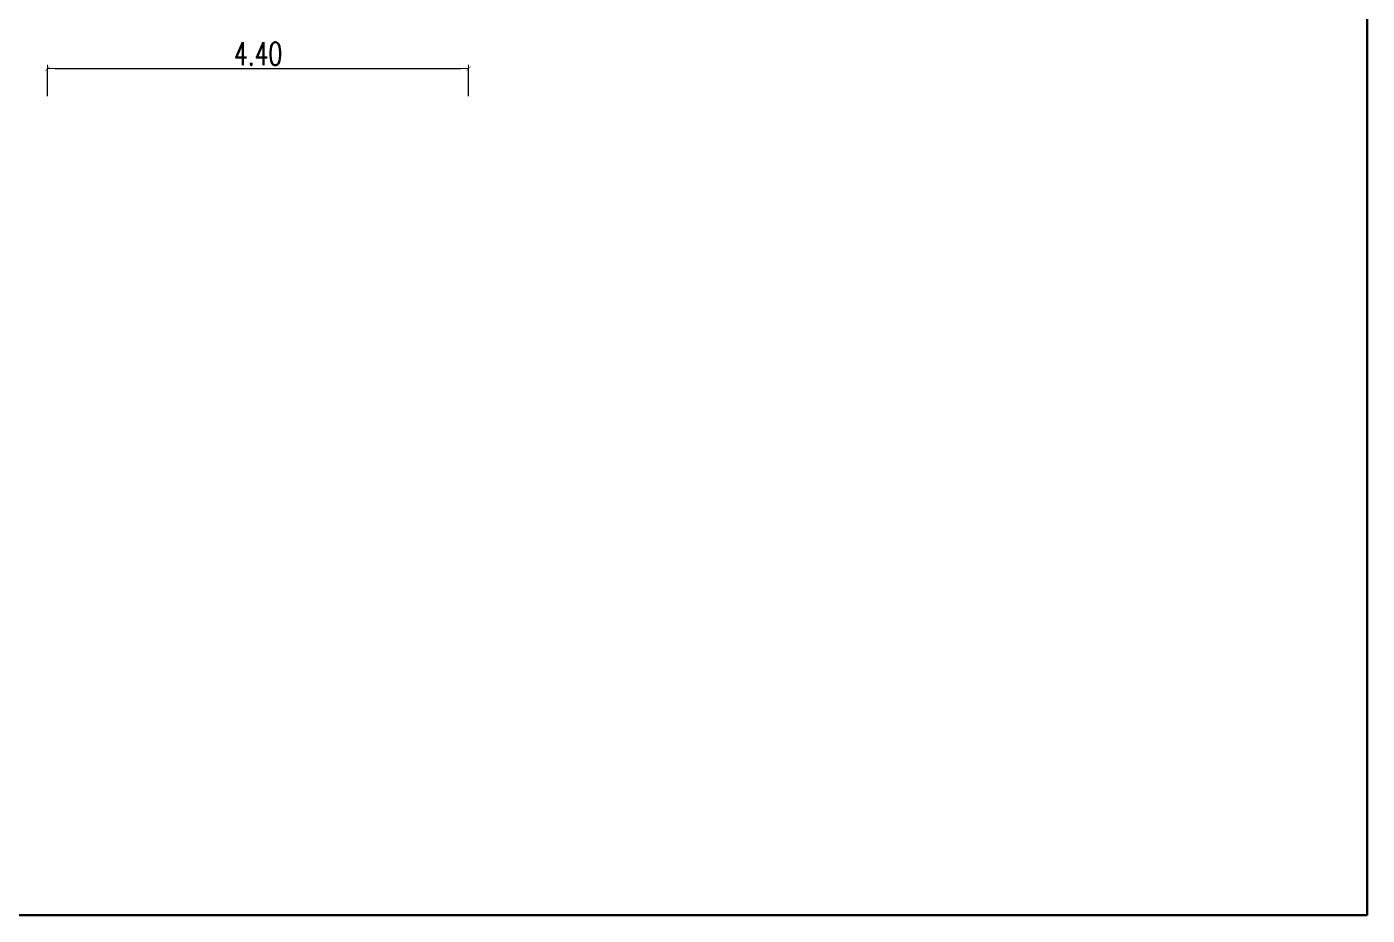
# Model space of a CAD drawing. Header units: millimetres. Extents: x 4525 to 9082, y 179 to 563.
# Drawn here: x 5248.26 to 5262.27, y 403.56 to 412.85 of the extents above; entities that cross this region are included whole.
import ezdxf

# ---------------------------------------------------------------- set-up
doc = ezdxf.new("R2010")
doc.units = ezdxf.units.MM
doc.header["$LTSCALE"] = 100
doc.layers.get('DEFPOINTS').update_dxf_attribs({"lineweight": 5})
doc.layers.add('006-Cotas parciales', color=7, linetype='Continuous', lineweight=5)
doc.layers.add('HATCH MUROS', color=251, linetype='Continuous', lineweight=9)
doc.styles.add('COTAS', font='ROMANS.shx', dxfattribs={"width": 0.7})
doc.dimstyles.new('COTA40', dxfattribs={"dimscale": 0.4, "dimtxt": 0.3, "dimasz": 0.2, "dimexe": 0, "dimexo": 0, "dimgap": 0.09, "dimtad": 1, "dimzin": 0, "dimdsep": 46, "dimtxsty": 'COTAS', "dimblk1": 'COTA_N', "dimblk2": 'COTA_N', "dimsah": 1, "dimcen": 0.1, "dimclrd": 1, "dimclre": 8, "dimclrt": 5, "dimaunit": 1, "dimadec": 3, "dimazin": 0, "dimtfac": 1, "dimtix": 1, "dimtmove": 2, "dimatfit": 3, "dimldrblk": 'COTA_N', "dimfxl": 0, "dimtolj": 1, "dimtzin": 0, "dimarcsym": 0})

# ---------------------------------------------------------------- blocks, each defined once
blk = doc.blocks.new('COTA_N')
for p, q in [((-1, 0), (0, 0)), ((0, 0.5), (0, -0.5))]:
    blk.add_line(p, q)
at = {"const_width": 0.065}
blk.add_lwpolyline([(0.14, 0.14), (0.28, 0.28), (0, 0), (-0.14, -0.14), (-0.28, -0.28)], dxfattribs=at)
blk = doc.blocks.new('*D655')
at = {"layer": '006-Cotas parciales', "color": 8, "lineweight": -2, "ltscale": 100}
for p, q in [((5248.478, 412.125), (5248.478, 412.412)), ((5252.878, 412.125), (5252.878, 412.412))]:
    blk.add_line(p, q, dxfattribs=at)
at = {"layer": '006-Cotas parciales', "color": 1, "lineweight": -2, "ltscale": 100}
blk.add_line((5248.558, 412.412), (5252.798, 412.412), dxfattribs=at)
at = {"layer": 'DEFPOINTS', "color": 0, "ltscale": 100}
for p in [(5252.878, 412.412), (5248.478, 412.125), (5252.878, 412.125)]:
    blk.add_point(p, dxfattribs=at)
at = {"layer": '006-Cotas parciales', "color": 1, "lineweight": -2, "ltscale": 100, "xscale": 0.08000000000000002, "yscale": 0.08000000000000002, "zscale": 0.08000000000000002, "rotation": 180}
blk.add_blockref('COTA_N', (5248.478, 412.412), dxfattribs=at)
at = {"layer": '006-Cotas parciales', "color": 1, "lineweight": -2, "ltscale": 100, "xscale": 0.08000000000000002, "yscale": 0.08000000000000002, "zscale": 0.08000000000000002}
blk.add_blockref('COTA_N', (5252.878, 412.412), dxfattribs=at)
at = {"layer": '006-Cotas parciales', "color": 5, "ltscale": 100, "insert": (5250.678, 412.568), "char_height": 0.12, "attachment_point": 5, "style": 'COTAS'}
blk.add_mtext('\\A1;{\\H2x;4.40}', dxfattribs=at)

msp = doc.modelspace()

# ---------------------------------------------------------------- linework, layer by layer
at = {"layer": 'HATCH MUROS', "color": 0, "ltscale": 100}
for p, q in [((5262.268, 433.231), (5262.268, 403.564)), ((5262.268, 403.564), (5240.968, 403.564))]:
    msp.add_line(p, q, dxfattribs=at)
at = {"layer": 'HATCH MUROS', "color": 0, "lineweight": 50, "ltscale": 100}
for p, q in [((5262.268, 432.569), (5262.268, 403.564)), ((5262.268, 403.564), (5243.946, 403.564))]:
    msp.add_line(p, q, dxfattribs=at)

# ---------------------------------------------------------------- dimensions: what is measured, and where the dimension line sits
at = {"layer": '006-Cotas parciales', "ltscale": 100}
dim = msp.add_aligned_dim(p1=(5248.478, 412.125), p2=(5252.878, 412.125), distance=0.287, text='{\\H2x;<>}', dimstyle='COTA40', dxfattribs=at)
dim.commit()
dim.dimension.update_dxf_attribs({"geometry": '*D655', "text_midpoint": (5250.678, 412.568)})

doc.saveas('drawing.dxf')
